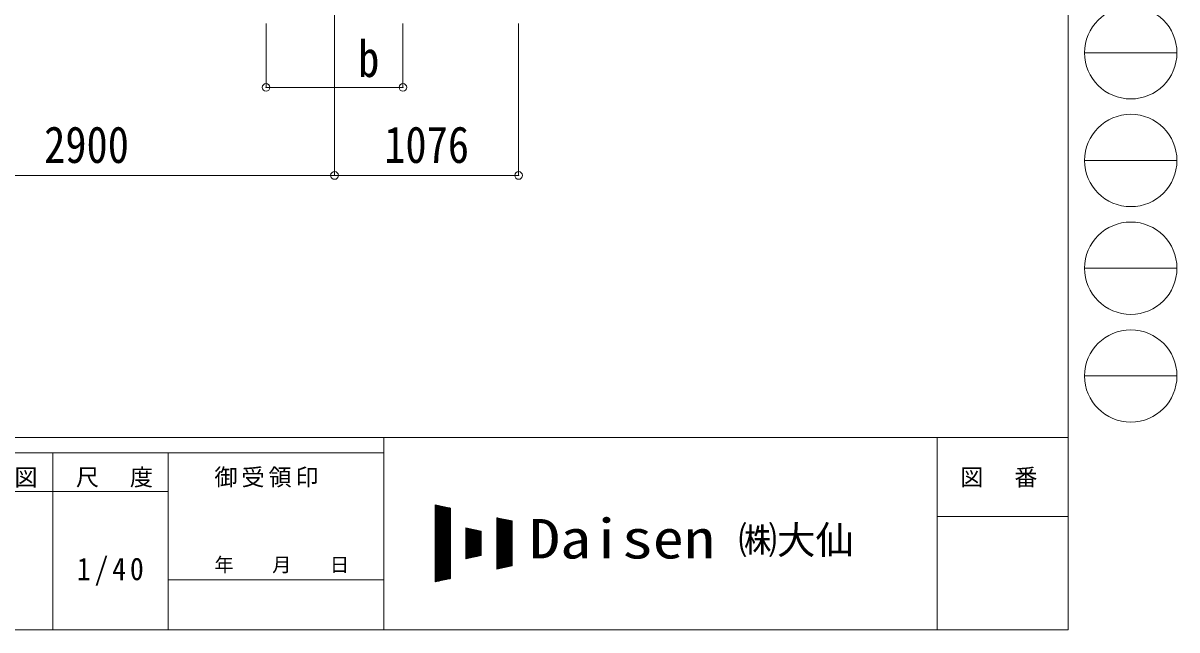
# Model space of a CAD drawing. Units: millimetres at full size. Extents: x -12578 to 12718, y -8779 to 8681.
# Drawn here: x 5973 to 12718, y -8779 to -5230 of the extents above; entities that cross this region are included whole.
import ezdxf
from ezdxf.enums import TextEntityAlignment as Align

# ---------------------------------------------------------------- set-up
doc = ezdxf.new("R2010")
doc.units = ezdxf.units.MM
doc.header["$LTSCALE"] = 45
doc.header["$PDMODE"] = 32
doc.header["$PDSIZE"] = 45
for name, color, linetype, lineweight in [('0-8_PARTS2', 2, 'Continuous', 9), ('0-A_寸法', 6, 'Continuous', 9), ('F-0_240', 7, 'Continuous', 9)]:
    doc.layers.add(name, color=color, linetype=linetype, lineweight=lineweight)
doc.styles.add('ＭＳ ゴシック', font='')
doc.styles.get('ＭＳ ゴシック').set_extended_font_data('MS Gothic')

msp = doc.modelspace()

# ---------------------------------------------------------------- linework, layer by layer
at = {"layer": '0-8_PARTS2'}
msp.add_line((7793.44, -2090.67), (7793.5, -5296.7), dxfattribs=at)
at = {"layer": '0-A_寸法'}
for p, q in [((7393.5, -5606.6), (7393.5, -5232.19)), ((7793.51, -6121.58), (7793.5, -5232.18)), ((8193.5, -5606.59), (8193.5, -5232.18)), ((8869.5, -6121.56), (8869.49, -5232.17)), ((8193.5, -5606.59), (7393.5, -5606.6)), ((7793.51, -6121.58), (4893.51, -6121.62)), ((8869.5, -6121.56), (7793.51, -6121.58))]:
    msp.add_line(p, q, dxfattribs=at)
for p in [(7393.5, -5606.6), (8193.5, -5606.59), (7793.51, -6121.58), (8869.5, -6121.56)]:
    msp.add_point(p, dxfattribs=at)
at = {"layer": 'F-0_240', "color": 5}
for p, q in [((12081.82, 8681.02), (12081.82, -8778.98)), ((-12578.18, -7653.98), (12081.82, -7653.98)), ((8081.68, -7653.98), (8081.68, -8778.98)), ((11316.82, -7653.98), (11316.82, -8778.98)), ((-12578.18, -7743.98), (8081.68, -7743.98)), ((6146.68, -7743.98), (6146.68, -8778.98)), ((6821.68, -7743.98), (6821.68, -8778.98)), ((4121.68, -7968.98), (6821.68, -7968.98)), ((11316.82, -8115.23), (12081.82, -8115.23)), ((6821.68, -8486.48), (8081.68, -8486.48)), ((-12578.18, -8778.98), (12081.82, -8778.98))]:
    msp.add_line(p, q, dxfattribs=at)
at = {"layer": 'F-0_240', "color": 4}
for p, q in [((12177.99, -5403.99), (12717.99, -5403.99)), ((12177.99, -6033.99), (12717.99, -6033.99)), ((12177.99, -6663.99), (12717.99, -6663.99)), ((12177.99, -7293.98), (12717.99, -7293.98))]:
    msp.add_line(p, q, dxfattribs=at)
at = {"layer": 'F-0_240'}
for p, q in [((8381.63, -8047.88), (8471.63, -8066.63)), ((8381.63, -8047.88), (8381.63, -8497.88)), ((8381.63, -8052.12), (8401.95, -8052.12)), ((8381.63, -8056.62), (8423.55, -8056.62)), ((8381.63, -8061.12), (8445.15, -8061.12)), ((8381.63, -8065.62), (8466.75, -8065.62)), ((8381.63, -8070.12), (8471.63, -8070.12)), ((8381.63, -8074.62), (8471.63, -8074.62)), ((8381.63, -8079.12), (8471.63, -8079.12)), ((8381.63, -8083.62), (8471.63, -8083.62)), ((8381.63, -8088.12), (8471.63, -8088.12)), ((8381.63, -8092.62), (8471.63, -8092.62)), ((8384.29, -8497.33), (8384.29, -8048.44)), ((8388.79, -8496.39), (8388.79, -8049.38)), ((8393.29, -8495.45), (8393.29, -8050.32)), ((8397.79, -8494.52), (8397.79, -8051.25)), ((8402.29, -8493.58), (8402.29, -8052.19)), ((8406.79, -8492.64), (8406.79, -8053.13)), ((8411.29, -8491.7), (8411.29, -8054.07)), ((8415.79, -8490.77), (8415.79, -8055)), ((8420.29, -8489.83), (8420.29, -8055.94)), ((8424.79, -8488.89), (8424.79, -8056.88)), ((8429.29, -8487.95), (8429.29, -8057.82)), ((8433.79, -8487.02), (8433.79, -8058.75)), ((8438.29, -8486.08), (8438.29, -8059.69)), ((8442.79, -8485.14), (8442.79, -8060.63)), ((8447.29, -8484.2), (8447.29, -8061.57)), ((8451.79, -8483.27), (8451.79, -8062.5)), ((8456.29, -8482.33), (8456.29, -8063.44)), ((8460.79, -8481.39), (8460.79, -8064.38)), ((8465.29, -8480.45), (8465.29, -8065.32)), ((8469.79, -8479.52), (8469.79, -8066.25)), ((8471.63, -8066.63), (8471.63, -8479.13)), ((8381.63, -8097.12), (8471.63, -8097.12)), ((8381.63, -8101.62), (8471.63, -8101.62)), ((8381.63, -8106.12), (8471.63, -8106.12)), ((8381.63, -8110.62), (8471.63, -8110.62)), ((8381.63, -8115.12), (8471.63, -8115.12)), ((8381.63, -8119.62), (8471.63, -8119.62)), ((8381.63, -8124.12), (8471.63, -8124.12)), ((8381.63, -8128.62), (8471.63, -8128.62)), ((8381.63, -8133.12), (8471.63, -8133.12)), ((8381.63, -8137.62), (8471.63, -8137.62)), ((8381.63, -8142.12), (8471.63, -8142.12)), ((8381.63, -8146.62), (8471.63, -8146.62)), ((8381.63, -8151.12), (8471.63, -8151.12)), ((8381.63, -8155.62), (8471.63, -8155.62)), ((8381.63, -8160.12), (8471.63, -8160.12)), ((8741.63, -8122.88), (8831.63, -8141.63)), ((8741.63, -8122.88), (8741.63, -8422.88)), ((8741.63, -8124.12), (8747.55, -8124.12)), ((8741.63, -8128.62), (8769.15, -8128.62)), ((8741.63, -8133.12), (8790.75, -8133.12)), ((8741.63, -8137.62), (8812.35, -8137.62)), ((8741.63, -8142.12), (8831.63, -8142.12)), ((8741.63, -8146.62), (8831.63, -8146.62)), ((8741.63, -8151.12), (8831.63, -8151.12)), ((8741.63, -8155.62), (8831.63, -8155.62)), ((8741.63, -8160.12), (8831.63, -8160.12)), ((8744.29, -8422.33), (8744.29, -8123.44)), ((8748.79, -8421.39), (8748.79, -8124.38)), ((8753.29, -8420.45), (8753.29, -8125.32)), ((8757.79, -8419.52), (8757.79, -8126.25)), ((8762.29, -8418.58), (8762.29, -8127.19)), ((8766.79, -8417.64), (8766.79, -8128.13)), ((8771.29, -8416.7), (8771.29, -8129.07)), ((8775.79, -8415.77), (8775.79, -8130)), ((8780.29, -8414.83), (8780.29, -8130.94)), ((8784.79, -8413.89), (8784.79, -8131.88)), ((8789.29, -8412.95), (8789.29, -8132.82)), ((8793.79, -8412.02), (8793.79, -8133.75)), ((8798.29, -8411.08), (8798.29, -8134.69)), ((8802.79, -8410.14), (8802.79, -8135.63)), ((8807.29, -8409.2), (8807.29, -8136.57)), ((8811.79, -8408.27), (8811.79, -8137.5)), ((8816.29, -8407.33), (8816.29, -8138.44)), ((8820.79, -8406.39), (8820.79, -8139.38)), ((8825.29, -8405.45), (8825.29, -8140.32)), ((8829.79, -8404.52), (8829.79, -8141.25)), ((8831.63, -8141.63), (8831.63, -8404.13)), ((8381.63, -8164.62), (8471.63, -8164.62)), ((8381.63, -8169.12), (8471.63, -8169.12)), ((8381.63, -8173.62), (8471.63, -8173.62)), ((8381.63, -8178.12), (8471.63, -8178.12)), ((8381.63, -8182.62), (8471.63, -8182.62)), ((8381.63, -8187.12), (8471.63, -8187.12)), ((8381.63, -8191.62), (8471.63, -8191.62)), ((8381.63, -8196.12), (8471.63, -8196.12)), ((8381.63, -8200.62), (8471.63, -8200.62)), ((8381.63, -8205.12), (8471.63, -8205.12)), ((8381.63, -8209.62), (8471.63, -8209.62)), ((8381.63, -8214.12), (8471.63, -8214.12)), ((8381.63, -8218.62), (8471.63, -8218.62)), ((8381.63, -8223.12), (8471.63, -8223.12)), ((8381.63, -8227.62), (8471.63, -8227.62)), ((8561.63, -8182.88), (8651.63, -8201.63)), ((8561.63, -8182.88), (8561.63, -8362.88)), ((8561.63, -8187.12), (8581.95, -8187.12)), ((8561.63, -8191.62), (8603.55, -8191.62)), ((8561.63, -8196.12), (8625.15, -8196.12)), ((8561.63, -8200.62), (8646.75, -8200.62)), ((8561.63, -8205.12), (8651.63, -8205.12)), ((8561.63, -8209.62), (8651.63, -8209.62)), ((8561.63, -8214.12), (8651.63, -8214.12)), ((8561.63, -8218.62), (8651.63, -8218.62)), ((8561.63, -8223.12), (8651.63, -8223.12)), ((8561.63, -8227.62), (8651.63, -8227.62)), ((8564.29, -8362.33), (8564.29, -8183.44)), ((8568.79, -8361.39), (8568.79, -8184.38)), ((8573.29, -8360.45), (8573.29, -8185.32)), ((8577.79, -8359.52), (8577.79, -8186.25)), ((8582.29, -8358.58), (8582.29, -8187.19)), ((8586.79, -8357.64), (8586.79, -8188.13)), ((8591.29, -8356.7), (8591.29, -8189.07)), ((8595.79, -8355.77), (8595.79, -8190)), ((8600.29, -8354.83), (8600.29, -8190.94)), ((8604.79, -8353.89), (8604.79, -8191.88)), ((8609.29, -8352.95), (8609.29, -8192.82)), ((8613.79, -8352.02), (8613.79, -8193.75)), ((8618.29, -8351.08), (8618.29, -8194.69)), ((8622.79, -8350.14), (8622.79, -8195.63)), ((8627.29, -8349.2), (8627.29, -8196.57)), ((8631.79, -8348.27), (8631.79, -8197.5)), ((8636.29, -8347.33), (8636.29, -8198.44)), ((8640.79, -8346.39), (8640.79, -8199.38)), ((8645.29, -8345.45), (8645.29, -8200.32)), ((8649.79, -8344.52), (8649.79, -8201.25)), ((8651.63, -8201.63), (8651.63, -8344.13)), ((8741.63, -8164.62), (8831.63, -8164.62)), ((8741.63, -8169.12), (8831.63, -8169.12)), ((8741.63, -8173.62), (8831.63, -8173.62)), ((8741.63, -8178.12), (8831.63, -8178.12)), ((8741.63, -8182.62), (8831.63, -8182.62)), ((8741.63, -8187.12), (8831.63, -8187.12)), ((8741.63, -8191.62), (8831.63, -8191.62)), ((8741.63, -8196.12), (8831.63, -8196.12)), ((8741.63, -8200.62), (8831.63, -8200.62)), ((8741.63, -8205.12), (8831.63, -8205.12)), ((8741.63, -8209.62), (8831.63, -8209.62)), ((8741.63, -8214.12), (8831.63, -8214.12)), ((8741.63, -8218.62), (8831.63, -8218.62)), ((8741.63, -8223.12), (8831.63, -8223.12)), ((8741.63, -8227.62), (8831.63, -8227.62)), ((8381.63, -8232.12), (8471.63, -8232.12)), ((8381.63, -8236.62), (8471.63, -8236.62)), ((8381.63, -8241.12), (8471.63, -8241.12)), ((8381.63, -8245.62), (8471.63, -8245.62)), ((8381.63, -8250.12), (8471.63, -8250.12)), ((8381.63, -8254.62), (8471.63, -8254.62)), ((8381.63, -8259.12), (8471.63, -8259.12)), ((8381.63, -8263.62), (8471.63, -8263.62)), ((8381.63, -8268.12), (8471.63, -8268.12)), ((8381.63, -8272.62), (8471.63, -8272.62)), ((8381.63, -8277.12), (8471.63, -8277.12)), ((8381.63, -8281.62), (8471.63, -8281.62)), ((8381.63, -8286.12), (8471.63, -8286.12)), ((8381.63, -8290.62), (8471.63, -8290.62)), ((8381.63, -8295.12), (8471.63, -8295.12)), ((8561.63, -8232.12), (8651.63, -8232.12)), ((8561.63, -8236.62), (8651.63, -8236.62)), ((8561.63, -8241.12), (8651.63, -8241.12)), ((8561.63, -8245.62), (8651.63, -8245.62)), ((8561.63, -8250.12), (8651.63, -8250.12)), ((8561.63, -8254.62), (8651.63, -8254.62)), ((8561.63, -8259.12), (8651.63, -8259.12)), ((8561.63, -8263.62), (8651.63, -8263.62)), ((8561.63, -8268.12), (8651.63, -8268.12)), ((8561.63, -8272.62), (8651.63, -8272.62)), ((8561.63, -8277.12), (8651.63, -8277.12)), ((8561.63, -8281.62), (8651.63, -8281.62)), ((8561.63, -8286.12), (8651.63, -8286.12)), ((8561.63, -8290.62), (8651.63, -8290.62)), ((8561.63, -8295.12), (8651.63, -8295.12)), ((8741.63, -8232.12), (8831.63, -8232.12)), ((8741.63, -8236.62), (8831.63, -8236.62)), ((8741.63, -8241.12), (8831.63, -8241.12)), ((8741.63, -8245.62), (8831.63, -8245.62)), ((8741.63, -8250.12), (8831.63, -8250.12)), ((8741.63, -8254.62), (8831.63, -8254.62)), ((8741.63, -8259.12), (8831.63, -8259.12)), ((8741.63, -8263.62), (8831.63, -8263.62)), ((8741.63, -8268.12), (8831.63, -8268.12)), ((8741.63, -8272.62), (8831.63, -8272.62)), ((8741.63, -8277.12), (8831.63, -8277.12)), ((8741.63, -8281.62), (8831.63, -8281.62)), ((8741.63, -8286.12), (8831.63, -8286.12)), ((8741.63, -8290.62), (8831.63, -8290.62)), ((8741.63, -8295.12), (8831.63, -8295.12)), ((8381.63, -8299.62), (8471.63, -8299.62)), ((8381.63, -8304.12), (8471.63, -8304.12)), ((8381.63, -8308.62), (8471.63, -8308.62)), ((8381.63, -8313.12), (8471.63, -8313.12)), ((8381.63, -8317.62), (8471.63, -8317.62)), ((8381.63, -8322.12), (8471.63, -8322.12)), ((8381.63, -8326.62), (8471.63, -8326.62)), ((8381.63, -8331.12), (8471.63, -8331.12)), ((8381.63, -8335.62), (8471.63, -8335.62)), ((8381.63, -8340.12), (8471.63, -8340.12)), ((8381.63, -8344.62), (8471.63, -8344.62)), ((8381.63, -8349.12), (8471.63, -8349.12)), ((8381.63, -8353.62), (8471.63, -8353.62)), ((8381.63, -8358.12), (8471.63, -8358.12)), ((8381.63, -8362.62), (8471.63, -8362.62)), ((8561.63, -8299.62), (8651.63, -8299.62)), ((8561.63, -8304.12), (8651.63, -8304.12)), ((8561.63, -8308.62), (8651.63, -8308.62)), ((8561.63, -8313.12), (8651.63, -8313.12)), ((8561.63, -8317.62), (8651.63, -8317.62)), ((8561.63, -8322.12), (8651.63, -8322.12)), ((8561.63, -8326.62), (8651.63, -8326.62)), ((8561.63, -8331.12), (8651.63, -8331.12)), ((8561.63, -8335.62), (8651.63, -8335.62)), ((8561.63, -8340.12), (8651.63, -8340.12)), ((8561.63, -8362.88), (8651.63, -8344.13)), ((8561.63, -8344.62), (8649.3, -8344.62)), ((8561.63, -8349.12), (8627.7, -8349.12)), ((8561.63, -8353.62), (8606.1, -8353.62)), ((8561.63, -8358.12), (8584.5, -8358.12)), ((8561.63, -8362.62), (8562.9, -8362.62)), ((8741.63, -8299.62), (8831.63, -8299.62)), ((8741.63, -8304.12), (8831.63, -8304.12)), ((8741.63, -8308.62), (8831.63, -8308.62)), ((8741.63, -8313.12), (8831.63, -8313.12)), ((8741.63, -8317.62), (8831.63, -8317.62)), ((8741.63, -8322.12), (8831.63, -8322.12)), ((8741.63, -8326.62), (8831.63, -8326.62)), ((8741.63, -8331.12), (8831.63, -8331.12)), ((8741.63, -8335.62), (8831.63, -8335.62)), ((8741.63, -8340.12), (8831.63, -8340.12)), ((8741.63, -8344.62), (8831.63, -8344.62)), ((8741.63, -8349.12), (8831.63, -8349.12)), ((8741.63, -8353.62), (8831.63, -8353.62)), ((8741.63, -8358.12), (8831.63, -8358.12)), ((8741.63, -8362.62), (8831.63, -8362.62)), ((8381.63, -8367.12), (8471.63, -8367.12)), ((8381.63, -8371.62), (8471.63, -8371.62)), ((8381.63, -8376.12), (8471.63, -8376.12)), ((8381.63, -8380.62), (8471.63, -8380.62)), ((8381.63, -8385.12), (8471.63, -8385.12)), ((8381.63, -8389.62), (8471.63, -8389.62)), ((8381.63, -8394.12), (8471.63, -8394.12)), ((8381.63, -8398.62), (8471.63, -8398.62)), ((8381.63, -8403.12), (8471.63, -8403.12)), ((8381.63, -8407.62), (8471.63, -8407.62)), ((8381.63, -8412.12), (8471.63, -8412.12)), ((8381.63, -8416.62), (8471.63, -8416.62)), ((8381.63, -8421.12), (8471.63, -8421.12)), ((8381.63, -8425.62), (8471.63, -8425.62)), ((8381.63, -8430.12), (8471.63, -8430.12)), ((8741.63, -8367.12), (8831.63, -8367.12)), ((8741.63, -8371.62), (8831.63, -8371.62)), ((8741.63, -8376.12), (8831.63, -8376.12)), ((8741.63, -8380.62), (8831.63, -8380.62)), ((8741.63, -8385.12), (8831.63, -8385.12)), ((8741.63, -8389.62), (8831.63, -8389.62)), ((8741.63, -8394.12), (8831.63, -8394.12)), ((8741.63, -8398.62), (8831.63, -8398.62)), ((8741.63, -8403.12), (8831.63, -8403.12)), ((8831.63, -8404.13), (8741.63, -8422.88)), ((8741.63, -8407.62), (8814.9, -8407.62)), ((8741.63, -8412.12), (8793.3, -8412.12)), ((8741.63, -8416.62), (8771.7, -8416.62)), ((8741.63, -8421.12), (8750.1, -8421.12)), ((8381.63, -8434.62), (8471.63, -8434.62)), ((8381.63, -8439.12), (8471.63, -8439.12)), ((8381.63, -8443.62), (8471.63, -8443.62)), ((8381.63, -8448.12), (8471.63, -8448.12)), ((8381.63, -8452.62), (8471.63, -8452.62)), ((8381.63, -8457.12), (8471.63, -8457.12)), ((8381.63, -8461.62), (8471.63, -8461.62)), ((8381.63, -8466.12), (8471.63, -8466.12)), ((8381.63, -8470.62), (8471.63, -8470.62)), ((8381.63, -8475.12), (8471.63, -8475.12)), ((8471.63, -8479.13), (8381.63, -8497.88)), ((8381.63, -8479.62), (8469.3, -8479.62)), ((8381.63, -8484.12), (8447.7, -8484.12)), ((8381.63, -8488.62), (8426.1, -8488.62)), ((8381.63, -8493.12), (8404.5, -8493.12)), ((8381.63, -8497.62), (8382.9, -8497.62))]:
    msp.add_line(p, q, dxfattribs=at)
at = {"layer": 'F-0_240', "color": 4}
for centre in [(12447.99, -5403.99), (12447.99, -6033.99), (12447.99, -6663.99), (12447.99, -7293.98)]:
    msp.add_circle(centre, 270, dxfattribs=at)

# ---------------------------------------------------------------- texts
at = {"layer": '0-A_寸法', "color": 7, "style": 'ＭＳ ゴシック', "width": 0.85}
msp.add_text('b', height=214.4, dxfattribs=at).set_placement((7931.63, -5609.65), align=Align.BOTTOM_LEFT)
for s, p in [('2900', (6096.01, -6112.61)), ('1076', (8084.01, -6112.58))]:
    msp.add_text(s, height=214.4, rotation=0.001, dxfattribs=at).set_placement(p, align=Align.BOTTOM_LEFT)
at = {"layer": 'F-0_240', "style": 'ＭＳ ゴシック', "width": 1.15}
msp.add_text('Daisen', height=230.9, dxfattribs=at).set_placement((8931.92, -8430.38), align=Align.BOTTOM_LEFT)
at = {"layer": 'F-0_240', "style": 'ＭＳ ゴシック'}
for s, height, p in [('㈱大仙\u3000', 165, (10155.02, -8385.38)), ('年\u3000\u3000月\u3000\u3000日', 82.48, (7091.69, -8463.99))]:
    msp.add_text(s, height=height, dxfattribs=at).set_placement(p, align=Align.BOTTOM_LEFT)
at = {"layer": 'F-0_240', "attachment_point": 7, "style": 'ＭＳ ゴシック'}
for s, insert, char_height in [('\\T1.17;作\u3000図', (5606.68, -7946.48), 98.97), ('\\T1.17;尺\u3000度', (6281.69, -7946.48), 98.97), ('\\T1.17;御受領印', (7091.68, -7946.48), 98.97), ('\\T1.17;図\u3000番', (11451.81, -7946.48), 98.97), ('\\T1.28;\\W0.9;1/40', (6287.31, -8520.23), 132)]:
    msp.add_mtext(s, dxfattribs=dict(at, insert=insert, char_height=char_height))

doc.saveas('drawing.dxf')
